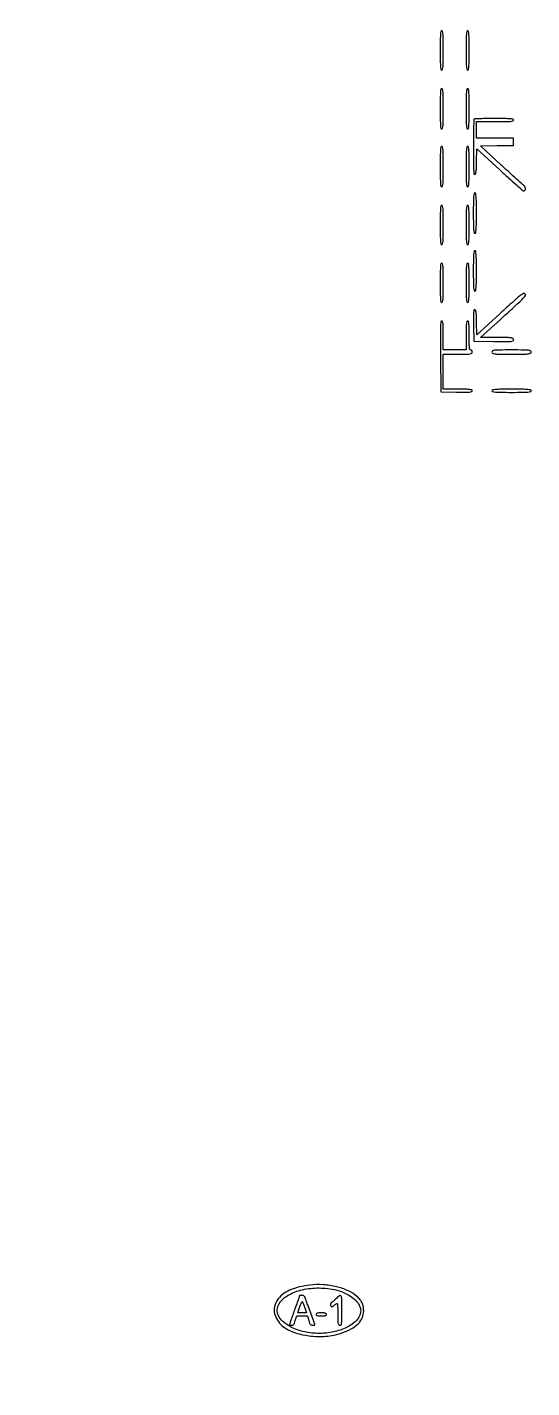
# Model space of a CAD drawing. Extents: x 0 to 1066, y 0 to 761.
# Drawn here: x 267.2 to 308.5, y 199.5 to 310.9 of the extents above; entities that cross this region are included whole.
import ezdxf

# ---------------------------------------------------------------- set-up
doc = ezdxf.new("R2010")
doc.units = 0
doc.header["$MEASUREMENT"] = 0

msp = doc.modelspace()

# ---------------------------------------------------------------- linework, layer by layer
for points in [[(183.390323, 95.266879, 0.000001), (192.989143, 95.254457, 0.000118)], [(352.558836, 95.240684, -0.000004), (375.624384, 95.211821, -0.198594)], [(479.458836, 95.240684, -0.000004), (502.524384, 95.211821, -0.198594)], [(733.258836, 95.240684, -0.000004), (756.324384, 95.211821, -0.198594)], [(289.192229, 95.24091, -0.000004), (312.172908, 95.212432, -0.198597)], [(393.551703, 95.267421, -0.000028), (416.092229, 95.24091, -0.000004), (439.072908, 95.212432, -0.198597)], [(542.992229, 95.24091, -0.000004), (565.972908, 95.212432, -0.198597)], [(606.442229, 95.24091, -0.000004), (629.422908, 95.212432, -0.198597)], [(669.892229, 95.24091, -0.000004), (692.872908, 95.212432, -0.198597)], [(375.823742, 112.056445, -0.000003), (375.794083, 98.149601, -0.198357)], [(346.563902, 371.425418, 0.00004), (306.862038, 371.429101, 0.000546)], [(151.90136, 126.727696, 0.000007), (163.955628, 114.675766, 0.000012), (174.108223, 104.525945)], [(247.69479, 97.969724, -0.000011), (217.15153, 97.968336, -0.000022), (186.984277, 97.968962, -0.015973)], [(239.20585, 95.205082, -0.000005), (248.794953, 95.18257, -0.198296)]]:
    msp.add_lwpolyline(points, format="xyb")
for points in [[(409.06215, 749.15415), (40.8618, 749.132981), (40.8618, 380.65769), (40.8618, 12.1824), (501.2973, 12.1824), (961.7328, 12.1824), (961.7328, 380.646631), (961.7328, 749.110861), (961.41555, 749.1633, 0.040886), (961.153339, 749.184871, 0.000002), (934.190609, 749.194398, 0.000089), (904.448031, 749.199508, 0.000054), (869.1804, 749.195529, -0.000029), (813.61687, 749.186499, -0.000004), (696.10453, 749.175037, -0.000004), (556.774728, 749.163736, -0.000004)], [(301.0068, 309.0438, 0.00232), (301.010951, 308.149157, 0.017378), (301.02962, 307.72545, 0.033617), (301.063834, 307.492759, 0.353061), (301.1337, 307.4364, 0.353061), (301.203566, 307.492759, 0.033617), (301.23778, 307.72545, 0.017378), (301.256449, 308.149157, 0.00232), (301.2606, 309.0438, 0.00232), (301.256449, 309.938443, 0.017378), (301.23778, 310.36215, 0.033617), (301.203566, 310.594841, 0.353061), (301.1337, 310.6512, 0.353061), (301.063834, 310.594841, 0.033617), (301.02962, 310.36215, 0.017378), (301.010951, 309.938443, 0.00232)], [(303.1218, 309.0438, 0.00232), (303.125951, 308.149157, 0.017378), (303.14462, 307.72545, 0.033617), (303.178834, 307.492759, 0.353061), (303.2487, 307.4364, 0.353061), (303.318566, 307.492759, 0.033617), (303.35278, 307.72545, 0.017378), (303.371449, 308.149157, 0.00232), (303.3756, 309.0438, 0.00232), (303.371449, 309.938443, 0.017378), (303.35278, 310.36215, 0.033617), (303.318566, 310.594841, 0.353061), (303.2487, 310.6512, 0.353061), (303.178834, 310.594841, 0.033617), (303.14462, 310.36215, 0.017378), (303.125951, 309.938443, 0.00232)], [(301.0068, 304.2639, 0.00225), (301.010937, 303.344681, 0.016945), (301.029577, 302.9103, 0.032323), (301.063619, 302.67115, 0.355082), (301.1337, 302.6142, 0.355082), (301.203781, 302.67115, 0.032323), (301.237823, 302.9103, 0.016945), (301.256463, 303.344681, 0.00225), (301.2606, 304.2639, 0.00225), (301.256463, 305.183119, 0.016945), (301.237823, 305.6175, 0.032323), (301.203781, 305.85665, 0.355082), (301.1337, 305.9136, 0.355082), (301.063619, 305.85665, 0.032323), (301.029577, 305.6175, 0.016945), (301.010937, 305.183119, 0.00225)], [(303.1218, 304.2639, 0.00225), (303.125937, 303.344681, 0.016945), (303.144577, 302.9103, 0.032323), (303.178619, 302.67115, 0.355082), (303.2487, 302.6142, 0.355082), (303.318781, 302.67115, 0.032323), (303.352823, 302.9103, 0.016945), (303.371463, 303.344681, 0.00225), (303.3756, 304.2639, 0.00225), (303.371463, 305.183119, 0.016945), (303.352823, 305.6175, 0.032323), (303.318781, 305.85665, 0.355082), (303.2487, 305.9136, 0.355082), (303.178619, 305.85665, 0.032323), (303.144577, 305.6175, 0.016945), (303.125937, 305.183119, 0.00225)], [(303.773758, 303.407158, 0.191881), (303.752125, 303.35687, 0.000727), (303.735648, 302.714294, 0.003576), (303.723177, 301.982127, 0.002223), (303.718508, 301.122958, 0.001646), (303.721356, 299.885557, 0.012149), (303.738997, 299.295529, 0.017497), (303.769573, 298.953562, 0.378297), (303.839523, 298.8918, 0.317394), (303.90421, 298.937463, 0.050564), (303.943262, 299.096764, 0.024946), (303.969216, 299.386038, 0.004249), (303.986422, 299.939045), (304.0101, 300.98629), (305.8713, 299.266934, 0.002295), (306.591756, 298.607489, 0.003663), (307.214178, 298.051261, 0.000837), (307.763039, 297.569586, 0.169128), (307.829199, 297.542889, 0.21453), (307.929064, 297.582106, 0.173181), (307.977687, 297.687853, 0.127812), (307.954191, 297.8279, 0.110901), (307.864903, 297.94748, -0.007642), (307.748109, 298.050707, -0.000211), (307.248402, 298.506541, -0.000435), (306.661497, 299.04331, -0.000298), (305.996601, 299.6532), (304.292388, 301.2183), (305.652894, 301.241546), (307.0134, 301.264791), (307.0134, 301.558796), (307.0134, 301.8528), (305.4906, 301.8528), (303.9678, 301.8528), (303.9678, 302.5296), (303.9678, 303.2064), (305.4906, 303.2064, 0.002473), (306.336095, 303.210582, 0.018314), (306.73845, 303.229312, 0.036432), (306.958291, 303.263883, 0.348679), (307.0134, 303.3333, 0.352363), (306.957243, 303.403093, 0.034064), (306.7267, 303.437365, 0.017527), (306.306552, 303.456044, 0.002344), (305.4201, 303.4602, 0.003114), (304.805512, 303.456373, 0.004938), (304.279251, 303.444619, 0.001375), (303.82303, 303.428664, 0.18913)], [(301.0068, 299.5263, 0.00225), (301.010937, 298.607081, 0.016945), (301.029577, 298.1727, 0.032323), (301.063619, 297.93355, 0.355082), (301.1337, 297.8766, 0.355082), (301.203781, 297.93355, 0.032323), (301.237823, 298.1727, 0.016945), (301.256463, 298.607081, 0.00225), (301.2606, 299.5263, 0.00225), (301.256463, 300.445519, 0.016945), (301.237823, 300.8799, 0.032323), (301.203781, 301.11905, 0.355082), (301.1337, 301.176, 0.355082), (301.063619, 301.11905, 0.032323), (301.029577, 300.8799, 0.016945), (301.010937, 300.445519, 0.00225)], [(303.1218, 299.5263, 0.00225), (303.125937, 298.607081, 0.016945), (303.144577, 298.1727, 0.032323), (303.178619, 297.93355, 0.355082), (303.2487, 297.8766, 0.355082), (303.318781, 297.93355, 0.032323), (303.352823, 298.1727, 0.016945), (303.371463, 298.607081, 0.00225), (303.3756, 299.5263, 0.00225), (303.371463, 300.445519, 0.016945), (303.352823, 300.8799, 0.032323), (303.318781, 301.11905, 0.355082), (303.2487, 301.176, 0.355082), (303.178619, 301.11905, 0.032323), (303.144577, 300.8799, 0.016945), (303.125937, 300.445519, 0.00225)], [(301.0068, 294.7464, 0.00232), (301.010951, 293.851757, 0.017378), (301.02962, 293.42805, 0.033617), (301.063834, 293.195359, 0.353061), (301.1337, 293.139, 0.353061), (301.203566, 293.195359, 0.033617), (301.23778, 293.42805, 0.017378), (301.256449, 293.851757, 0.00232), (301.2606, 294.7464, 0.00232), (301.256449, 295.641043, 0.017378), (301.23778, 296.06475, 0.033617), (301.203566, 296.297441, 0.353061), (301.1337, 296.3538, 0.353061), (301.063834, 296.297441, 0.033617), (301.02962, 296.06475, 0.017378), (301.010951, 295.641043, 0.00232)], [(303.1218, 294.7464, 0.00232), (303.125951, 293.851757, 0.017378), (303.14462, 293.42805, 0.033617), (303.178834, 293.195359, 0.353061), (303.2487, 293.139, 0.353061), (303.318566, 293.195359, 0.033617), (303.35278, 293.42805, 0.017378), (303.371449, 293.851757, 0.00232), (303.3756, 294.7464, 0.00232), (303.371449, 295.641043, 0.017378), (303.35278, 296.06475, 0.033617), (303.318566, 296.297441, 0.353061), (303.2487, 296.3538, 0.353061), (303.178834, 296.297441, 0.033617), (303.14462, 296.06475, 0.017378), (303.125951, 295.641043, 0.00232)], [(303.714, 295.7193, 0.00225), (303.718137, 294.800081, 0.016945), (303.736777, 294.3657, 0.032323), (303.770819, 294.12655, 0.355082), (303.8409, 294.0696, 0.355082), (303.910981, 294.12655, 0.032323), (303.945023, 294.3657, 0.016945), (303.963663, 294.800081, 0.00225), (303.9678, 295.7193, 0.00225), (303.963663, 296.638519, 0.016945), (303.945023, 297.0729, 0.032323), (303.910981, 297.31205, 0.355082), (303.8409, 297.369, 0.355082), (303.770819, 297.31205, 0.032323), (303.736777, 297.0729, 0.016945), (303.718137, 296.638519, 0.00225)], [(303.714, 290.9817, 0.00225), (303.718137, 290.062481, 0.016945), (303.736777, 289.6281, 0.032323), (303.770819, 289.38895, 0.355082), (303.8409, 289.332, 0.355082), (303.910981, 289.38895, 0.032323), (303.945023, 289.6281, 0.016945), (303.963663, 290.062481, 0.00225), (303.9678, 290.9817, 0.00225), (303.963663, 291.900919, 0.016945), (303.945023, 292.3353, 0.032323), (303.910981, 292.57445, 0.355082), (303.8409, 292.6314, 0.355082), (303.770819, 292.57445, 0.032323), (303.736777, 292.3353, 0.016945), (303.718137, 291.900919, 0.00225)], [(301.0068, 290.0088, 0.00232), (301.010951, 289.114157, 0.017378), (301.02962, 288.69045, 0.033617), (301.063834, 288.457759, 0.353061), (301.1337, 288.4014, 0.353061), (301.203566, 288.457759, 0.033617), (301.23778, 288.69045, 0.017378), (301.256449, 289.114157, 0.00232), (301.2606, 290.0088, 0.00232), (301.256449, 290.903443, 0.017378), (301.23778, 291.32715, 0.033617), (301.203566, 291.559841, 0.353061), (301.1337, 291.6162, 0.353061), (301.063834, 291.559841, 0.033617), (301.02962, 291.32715, 0.017378), (301.010951, 290.903443, 0.00232)], [(303.1218, 290.0088, 0.00232), (303.125951, 289.114157, 0.017378), (303.14462, 288.69045, 0.033617), (303.178834, 288.457759, 0.353061), (303.2487, 288.4014, 0.353061), (303.318566, 288.457759, 0.033617), (303.35278, 288.69045, 0.017378), (303.371449, 289.114157, 0.00232), (303.3756, 290.0088, 0.00232), (303.371449, 290.903443, 0.017378), (303.35278, 291.32715, 0.033617), (303.318566, 291.559841, 0.353061), (303.2487, 291.6162, 0.353061), (303.178834, 291.559841, 0.033617), (303.14462, 291.32715, 0.017378), (303.125951, 290.903443, 0.00232)], [(305.911978, 287.503851), (304.0101, 285.763101), (303.986346, 286.78615, 0.004254), (303.968981, 287.33339, 0.026405), (303.942891, 287.613031, 0.057358), (303.902707, 287.763832, 0.308183), (303.836093, 287.8092, 0.33683), (303.768905, 287.758146, 0.047896), (303.736651, 287.576249, 0.021564), (303.724149, 287.235373, 0.002909), (303.732947, 286.51905), (303.7563, 285.2289), (305.38485, 285.205923, 0.001551), (306.436851, 285.194345, 0.024646), (306.793697, 285.209119, 0.099262), (306.954976, 285.25699, 0.277938), (307.0134, 285.353973, 0.251015), (306.961867, 285.450154, 0.115871), (306.824792, 285.501179, 0.029398), (306.521003, 285.521519, 0.00202), (305.659274, 285.525), (304.305149, 285.525), (305.934224, 287.01615, 0.000451), (307.509104, 288.460303, 0.016462), (307.858857, 288.803504, 0.102593), (307.970045, 288.981857, 0.292538), (307.940054, 289.118403, 0.345433), (307.80716, 289.134454, 0.03185), (307.516262, 288.931711, 0.015492), (307.017526, 288.508776, 0.001718)], [(301.026839, 283.98105), (301.0491, 281.0835), (302.33925, 281.060147, 0.00284), (303.063411, 281.051153, 0.022134), (303.400721, 281.063816, 0.051826), (303.57805, 281.097064, 0.331915), (303.6294, 281.165897, 0.32089), (303.580203, 281.23466, 0.055101), (303.414219, 281.271545, 0.023859), (303.100041, 281.290691, 0.003289), (302.445, 281.295), (301.2606, 281.295), (301.2606, 282.7332), (301.2606, 284.1714), (302.445, 284.1714, 0.002431), (303.189633, 284.17502, 0.033055), (303.4602, 284.195571, 0.126958), (303.582561, 284.246508, 0.235138), (303.6294, 284.3406, 0.072314), (303.619936, 284.405692, 0.08892), (303.592388, 284.46045, 0.10214), (303.551209, 284.496839, 0.130775), (303.5025, 284.5098, -0.325229), (303.435134, 284.558802, -0.051622), (303.399016, 284.72835, -0.023333), (303.379955, 285.045238, -0.003355), (303.3756, 285.6942, 0.003355), (303.371245, 286.343162, 0.023333), (303.352184, 286.66005, 0.051622), (303.316066, 286.829598, 0.325229), (303.2487, 286.8786, 0.325229), (303.181334, 286.829598, 0.051622), (303.145216, 286.66005, 0.023333), (303.126155, 286.343162, 0.003355), (303.1218, 285.6942), (303.1218, 284.5098), (302.1912, 284.5098), (301.2606, 284.5098), (301.2606, 285.6942, 0.003322), (301.256268, 286.346244, 0.023598), (301.237164, 286.661763, 0.053364), (301.200661, 286.829494, 0.323053), (301.132589, 286.8786, 0.387891), (301.057545, 286.810071, 0.013555), (301.030313, 286.382393, 0.009888), (301.017917, 285.640353, 0.001153)], [(305.2368, 284.3406, 0.279234), (305.295189, 284.244201, 0.094461), (305.458875, 284.194776, 0.024577), (305.817209, 284.174784, 0.001648), (306.8442, 284.1714, 0.001648), (307.871191, 284.174784, 0.024577), (308.229525, 284.194776, 0.094461), (308.393211, 284.244201, 0.279234), (308.4516, 284.3406, 0.279234), (308.393211, 284.436999, 0.094461), (308.229525, 284.486424, 0.024577), (307.871191, 284.506416, 0.001648), (306.8442, 284.5098, 0.001648), (305.817209, 284.506416, 0.024577), (305.458875, 284.486424, 0.094461), (305.295189, 284.436999, 0.279234)], [(305.2368, 281.1681, 0.353061), (305.293159, 281.098234, 0.033617), (305.52585, 281.06402, 0.017378), (305.949557, 281.045351, 0.00232), (306.8442, 281.0412, 0.00232), (307.738843, 281.045351, 0.017378), (308.16255, 281.06402, 0.033617), (308.395241, 281.098234, 0.353061), (308.4516, 281.1681, 0.353061), (308.395241, 281.237966, 0.033617), (308.16255, 281.27218, 0.017378), (307.738843, 281.290849, 0.00232), (306.8442, 281.295, 0.00232), (305.949557, 281.290849, 0.017378), (305.52585, 281.27218, 0.033617), (305.293159, 281.237966, 0.353061)], [(290.344598, 207.939448, 0.072878), (288.69217, 207.512062, 0.144264), (287.652757, 206.662646, 0.211162), (287.460145, 205.621255, 0.158695), (288.074519, 204.614867, 0.093785), (289.002412, 204.082453, 0.052242), (290.275858, 203.784941, 0.050198), (291.657363, 203.750657, 0.06235), (292.916188, 204.005886, 0.039569), (293.725657, 204.351637, 0.075679), (294.29386, 204.769275, 0.095249), (294.628826, 205.263164, 0.101859), (294.7464, 205.83432, 0.04267), (294.716249, 206.186986, 0.06713), (294.625205, 206.476544, 0.065187), (294.458367, 206.737476, 0.037815), (294.197699, 207.003799, 0.073024), (293.469334, 207.475548, 0.04772), (292.521951, 207.803852, 0.044422), (291.449087, 207.965379, 0.042086)], [(292.1661, 207.608579, -0.04718), (292.923298, 207.40617, -0.052058), (293.602922, 207.06986, -0.057535), (294.132808, 206.64269, -0.098973), (294.442413, 206.1702, -0.132219), (294.496464, 205.721372, -0.107481), (294.326496, 205.265953, -0.084813), (293.93536, 204.838072, -0.051191), (293.351305, 204.472941, -0.062023), (292.288442, 204.105865, -0.052519), (291.105467, 203.982736, -0.052453), (289.921239, 204.108786, -0.061477), (288.854654, 204.478474, -0.053533), (288.23888, 204.867468, -0.090672), (287.838093, 205.324825, -0.115152), (287.682273, 205.812223, -0.131551), (287.770403, 206.292532, -0.137832), (288.376238, 206.987471, -0.072364), (289.423913, 207.474792, -0.062248), (290.746686, 207.697182, -0.052334)], [(289.501195, 207.07965, -0.084799), (289.494691, 207.041634, -0.000052), (289.12872, 206.002862, -0.000388), (288.793176, 205.053128, -0.009822), (288.696175, 204.79545, 0.060048), (288.676583, 204.721719, 0.230938), (288.690832, 204.677862, 0.170663), (288.738925, 204.653754, 0.031659), (288.839179, 204.6474, 0.086283), (288.947294, 204.666197, 0.134827), (289.024123, 204.720159, 0.082591), (289.086196, 204.82717, 0.018432), (289.153668, 205.0281), (289.266076, 205.4088), (289.711043, 205.4088), (290.156011, 205.4088), (290.2626, 205.0281, 0.017944), (290.327985, 204.82319, 0.087286), (290.388212, 204.717731, 0.141822), (290.465434, 204.665352, 0.078722), (290.578746, 204.6474, 0.029308), (290.683892, 204.653568, 0.166988), (290.733622, 204.677476, 0.236769), (290.748464, 204.721266, 0.061225), (290.72869, 204.79545, -0.006965), (290.606401, 205.111806, -0.001209), (290.385145, 205.71324, -0.001323), (290.165417, 206.319987, -0.005089), (290.033652, 206.69895, 0.017403), (289.954881, 206.9087, 0.074917), (289.886122, 207.022475, 0.125362), (289.806416, 207.080372, 0.094981), (289.699849, 207.1008, 0.00999), (289.623684, 207.099278, 0.016528), (289.559552, 207.094587, 0.010464), (289.508448, 207.088062, 0.371455)], [(289.927355, 206.06445), (290.077144, 205.6626), (289.714838, 205.6626), (289.352532, 205.6626), (289.530343, 206.177018, -0.011999), (289.601093, 206.366824, -0.026422), (289.666117, 206.507259, -0.047278), (289.716434, 206.583901, -0.601846), (289.74286, 206.578868, 0.009837), (289.764696, 206.512695, 0.001488), (289.811371, 206.381323, 0.001668), (289.867462, 206.226556, 0.001442)], [(292.473943, 206.8047, -0.012896), (292.3613, 206.691285, -0.017658), (292.253863, 206.595579, -0.014513), (292.161138, 206.523113, -0.159931), (292.116927, 206.5086, 0.204456), (292.087219, 206.495922, 0.08356), (292.062032, 206.458897, 0.063783), (292.044909, 206.404171, 0.043988), (292.0392, 206.3394, 0.070209), (292.055637, 206.222918, 0.293543), (292.106428, 206.178427, 0.173201), (292.19354, 206.195602, 0.027481), (292.34028, 206.294409, -0.016032), (292.407806, 206.342159, -0.018737), (292.474899, 206.382923, -0.017988), (292.533582, 206.412919, -0.098864), (292.56795, 206.421309, -0.399962), (292.593448, 206.39901, -0.004939), (292.612762, 206.162272, -0.011183), (292.626839, 205.87612, -0.006698), (292.6314, 205.5357, 0.003595), (292.635333, 204.988595, 0.043488), (292.656579, 204.779587, 0.15568), (292.708115, 204.684598, 0.193568), (292.8006, 204.6474, 0.240299), (292.894922, 204.695509, 0.123223), (292.945733, 204.821887, 0.031956), (292.966211, 205.101238, 0.002322), (292.9698, 205.8741, 0.0048), (292.960957, 206.795194, 0.118137), (292.897223, 207.040305, 0.464027), (292.765609, 207.068676, 0.039521)], [(290.8548, 205.5357, 0.200296), (290.879762, 205.475887, 0.122766), (290.94645, 205.436295, 0.058865), (291.069643, 205.414658, 0.014068), (291.2778, 205.4088, 0.014068), (291.485957, 205.414658, 0.058865), (291.60915, 205.436295, 0.122766), (291.675838, 205.475887, 0.200296), (291.7008, 205.5357, 0.200296), (291.675838, 205.595513, 0.122766), (291.60915, 205.635105, 0.058865), (291.485957, 205.656742, 0.014068), (291.2778, 205.6626, 0.014068), (291.069643, 205.656742, 0.058865), (290.94645, 205.635105, 0.122766), (290.879762, 205.595513, 0.200296)]]:
    msp.add_lwpolyline(points, format="xyb", close=True)

doc.saveas('drawing.dxf')
